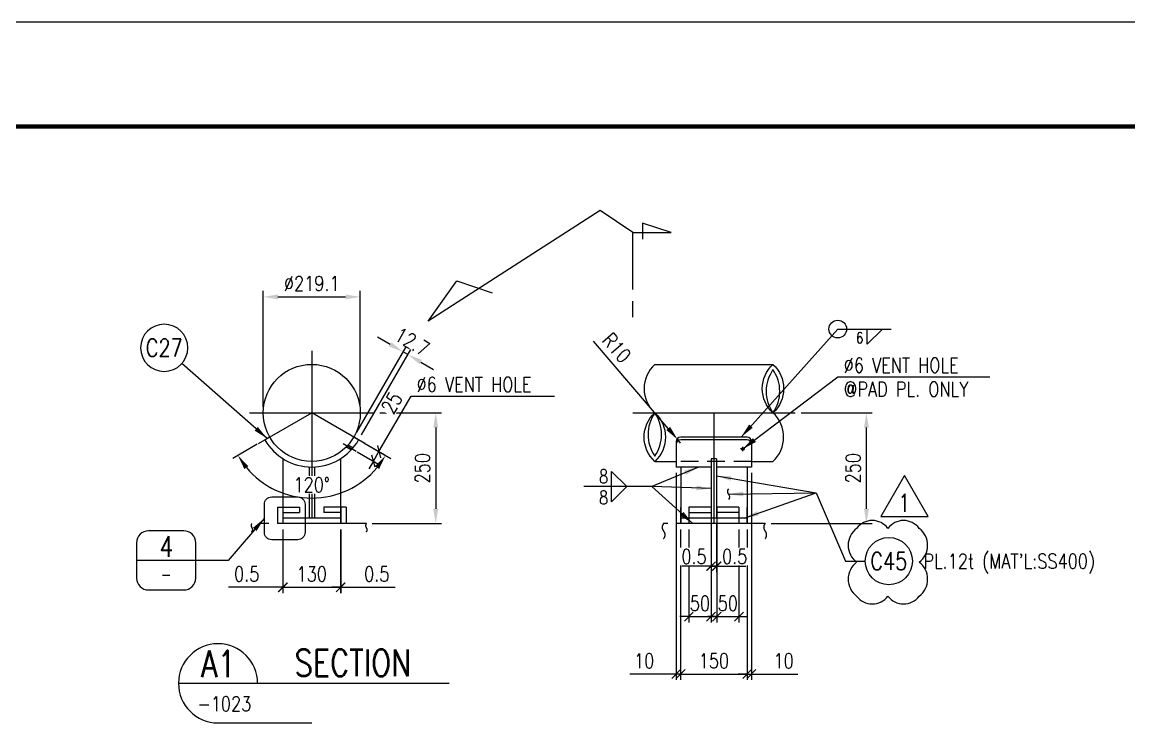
# Model space of a CAD drawing. Header units: millimetres. Extents: x 0 to 91981, y -132907 to 77676.
# Drawn here: x 65192 to 72686, y 19046 to 23794 of the extents above; entities that cross this region are included whole.
import ezdxf
from ezdxf.enums import TextEntityAlignment as Align

# ---------------------------------------------------------------- set-up
doc = ezdxf.new("R2010")
doc.units = ezdxf.units.MM
doc.header["$LTSCALE"] = 60
for name, pattern in [('JNK-CENTER', [34, 30, -1.5, 1, -1.5]), ('JNK-HIDDEN', [3, 2, -1]), ('JNK-PHANTOM', [15, 10, -1, 1, -1, 1, -1])]:
    doc.linetypes.add(name, pattern=pattern)
for name, color, linetype in [('CEN-R', 1, 'JNK-CENTER'), ('CON-C', 4, 'Continuous'), ('CON-G', 3, 'Continuous'), ('CON-W', 7, 'Continuous'), ('CON-Y', 2, 'Continuous'), ('Dim-W', 7, 'Continuous'), ('HID-Y', 2, 'JNK-HIDDEN'), ('PHA-M', 6, 'JNK-PHANTOM'), ('rev-1', 2, 'Continuous'), ('rev-2', 2, 'Continuous'), ('TXT-C', 4, 'Continuous'), ('TXT-Y', 2, 'Continuous')]:
    doc.layers.add(name, color=color, linetype=linetype)
doc.layers.add('CONT-G', color=3, linetype='Continuous', lineweight=25)
doc.styles.add('DESCRIPTION', font='SIMPLEX', dxfattribs={"width": 0.85})
doc.styles.add('SIMPLEX', font='simplex.shx', dxfattribs={"width": 0.8})
doc.dimstyles.new('DIM40', dxfattribs={"dimscale": 40, "dimtxt": 2.5, "dimasz": 2.5, "dimexe": 1, "dimexo": 1, "dimgap": 1, "dimtad": 1, "dimdec": 1, "dimdsep": 46, "dimtxsty": 'SIMPLEX', "dimcen": 0, "dimclrd": 256, "dimclre": 256, "dimclrt": 2, "dimadec": 1, "dimazin": 2, "dimtfac": 1, "dimtdec": 1, "dimtix": 1, "dimtmove": 2, "dimatfit": 2, "dimfxl": 1, "dimarcsym": 1})
doc.dimstyles.new('DIM40X3', dxfattribs={"dimscale": 40, "dimtxt": 2.5, "dimasz": 2.5, "dimexe": 1, "dimexo": 1, "dimgap": 1, "dimtad": 1, "dimdec": 1, "dimlfac": 0.333333, "dimdsep": 46, "dimtxsty": 'SIMPLEX', "dimcen": 0, "dimclrd": 256, "dimclre": 256, "dimclrt": 2, "dimadec": 1, "dimazin": 2, "dimtfac": 1, "dimtdec": 1, "dimtix": 1, "dimtmove": 2, "dimatfit": 2, "dimfxl": 1, "dimarcsym": 1})

# ---------------------------------------------------------------- blocks, each defined once
blk = doc.blocks.new('TITLE')
at = {"color": 7}
blk.add_line((841, 594.85), (0, 594.85), dxfattribs=at)
at = {"color": 7, "const_width": 0.707}
blk.add_lwpolyline([(823.32, 577.17), (27.94, 577.17)], dxfattribs=at)
blk = doc.blocks.new('weld-sy1')
blk.add_lwpolyline([(0, 2.56), (2.56, 0), (0, -2.56)], close=True)
at = {"style": 'DESCRIPTION', "width": 0.8}
for p in [(-0.563, 0.592), (-0.563, -2.992)]:
    blk.add_attdef('4', text='', height=2.2, dxfattribs=at).set_placement(p, align=Align.RIGHT)
for p in [(3.018, 0.57), (3.018, -2.87)]:
    blk.add_attdef('50-150', p, '', height=2.2, dxfattribs=at)
blk = doc.blocks.new('piec-tag')
at = {"layer": 'CON-Y'}
blk.add_circle((0, 0), 4, dxfattribs=at)
at = {"layer": 'CON-G', "style": 'SIMPLEX', "width": 0.8}
blk.add_attdef('P.N', text='', height=3, dxfattribs=at).set_placement((0, 0), align=Align.MIDDLE)
at = {"layer": 'CON-G', "style": 'SIMPLEX', "width": 0.8, "flags": 1}
blk.add_attdef('BOM', (4.48, -3.74), '', height=2.5, dxfattribs=at)
blk = doc.blocks.new('*D413')
at = {"layer": 'CON-W', "lineweight": -2, "transparency": 16777216}
for p, q in [((69567, 21041.2), (69061.1, 21632.7)), ((69651.5, 20942.4), (69632, 20965.2))]:
    blk.add_line(p, q, dxfattribs=at)
at = {"layer": 'CON-W', "transparency": 16777216}
blk.add_solid([(69579.7, 21052.1), (69554.4, 21030.4), (69632, 20965.2)], dxfattribs=at)
at = {"layer": 'DEFPOINTS', "color": 0, "transparency": 16777216}
for p in [(69632, 20965.2), (69651.5, 20942.4)]:
    blk.add_point(p, dxfattribs=at)
at = {"layer": 'CON-W', "color": 2, "transparency": 16777216, "insert": (69218.6, 21587), "char_height": 100, "attachment_point": 5, "rotation": 310.54405, "style": 'SIMPLEX'}
blk.add_mtext('R10', dxfattribs=at)
blk = doc.blocks.new('weld-sy2')
blk.add_lwpolyline([(2.56, 0), (0, -2.56), (0, 0)])
at = {"style": 'SIMPLEX', "width": 0.8}
blk.add_attdef('4', text='', height=2.2, dxfattribs=at).set_placement((-0.6504, -2.992), align=Align.RIGHT)
blk = doc.blocks.new('_Oblique')
at = {"color": 0, "linetype": 'ByBlock', "lineweight": -2}
blk.add_line((-0.5, -0.5), (0.5, 0.5), dxfattribs=at)
blk = doc.blocks.new('*D414')
at = {"layer": 'CON-W', "lineweight": -2, "transparency": 16777216}
for p, q in [((69621.5, 20739.8), (69621.5, 19337)), ((69651.5, 19956.6), (69651.5, 19337)), ((69621.5, 19377), (69307.3, 19377)), ((69651.5, 19377), (69621.5, 19377)), ((69651.5, 19377), (69711.5, 19377))]:
    blk.add_line(p, q, dxfattribs=at)
at = {"layer": 'DEFPOINTS', "color": 0, "transparency": 16777216}
for p in [(69621.5, 20779.8), (69651.5, 19996.6), (69651.5, 19377)]:
    blk.add_point(p, dxfattribs=at)
at = {"layer": 'CON-W', "lineweight": -2, "transparency": 16777216, "xscale": 60, "yscale": 60, "zscale": 60}
blk.add_blockref('_Oblique', (69621.5, 19377), dxfattribs=at)
at = {"layer": 'CON-W', "lineweight": -2, "transparency": 16777216, "xscale": 60, "yscale": 60, "zscale": 60, "rotation": 180}
blk.add_blockref('_Oblique', (69651.5, 19377), dxfattribs=at)
at = {"layer": 'CON-W', "color": 2, "transparency": 16777216, "insert": (69404.4, 19467), "char_height": 100, "attachment_point": 5, "style": 'SIMPLEX'}
blk.add_mtext('10', dxfattribs=at)
blk = doc.blocks.new('*D415')
at = {"layer": 'CON-W', "lineweight": -2, "transparency": 16777216}
for p, q in [((70131.5, 20739.8), (70131.5, 19337)), ((70101.5, 19956.6), (70101.5, 19337)), ((70101.5, 19377), (70041.5, 19377)), ((70101.5, 19377), (70131.5, 19377)), ((70131.5, 19377), (70445.8, 19377))]:
    blk.add_line(p, q, dxfattribs=at)
at = {"layer": 'DEFPOINTS', "color": 0, "transparency": 16777216}
for p in [(70131.5, 20779.8), (70101.5, 19996.6), (70101.5, 19377)]:
    blk.add_point(p, dxfattribs=at)
at = {"layer": 'CON-W', "lineweight": -2, "transparency": 16777216, "xscale": 60, "yscale": 60, "zscale": 60}
blk.add_blockref('_Oblique', (70101.5, 19377), dxfattribs=at)
at = {"layer": 'CON-W', "lineweight": -2, "transparency": 16777216, "xscale": 60, "yscale": 60, "zscale": 60, "rotation": 180}
blk.add_blockref('_Oblique', (70131.5, 19377), dxfattribs=at)
at = {"layer": 'CON-W', "color": 2, "transparency": 16777216, "insert": (70348.7, 19467), "char_height": 100, "attachment_point": 5, "style": 'SIMPLEX'}
blk.add_mtext('10', dxfattribs=at)
blk = doc.blocks.new('*D416')
at = {"layer": 'CON-W', "lineweight": -2, "transparency": 16777216}
for p, q in [((69651.5, 20356.6), (69651.5, 19337)), ((70101.5, 20356.6), (70101.5, 19337)), ((69651.5, 19377), (70101.5, 19377))]:
    blk.add_line(p, q, dxfattribs=at)
at = {"layer": 'DEFPOINTS', "color": 0, "transparency": 16777216}
for p in [(69651.5, 20396.6), (70101.5, 20396.6), (70101.5, 19377)]:
    blk.add_point(p, dxfattribs=at)
at = {"layer": 'CON-W', "lineweight": -2, "transparency": 16777216, "xscale": 60, "yscale": 60, "zscale": 60, "rotation": 180}
blk.add_blockref('_Oblique', (69651.5, 19377), dxfattribs=at)
at = {"layer": 'CON-W', "lineweight": -2, "transparency": 16777216, "xscale": 60, "yscale": 60, "zscale": 60}
blk.add_blockref('_Oblique', (70101.5, 19377), dxfattribs=at)
at = {"layer": 'CON-W', "color": 2, "transparency": 16777216, "insert": (69876.5, 19467), "char_height": 100, "attachment_point": 5, "style": 'SIMPLEX'}
blk.add_mtext('150', dxfattribs=at)
blk = doc.blocks.new('*D540')
at = {"lineweight": -2, "transparency": 16777216}
for p, q in [((70466.5, 21146.6), (70949.3, 21146.6)), ((70909.3, 20496.6), (70909.3, 21046.6)), ((70263.7, 20396.6), (70949.3, 20396.6))]:
    blk.add_line(p, q, dxfattribs=at)
at = {"transparency": 16777216}
for points in [[(70892.7, 21046.6), (70926, 21046.6), (70909.3, 21146.6)], [(70892.7, 20496.6), (70926, 20496.6), (70909.3, 20396.6)]]:
    blk.add_solid(points, dxfattribs=at)
at = {"layer": 'DEFPOINTS', "color": 0, "transparency": 16777216}
for p in [(70426.5, 21146.6), (70909.3, 21146.6), (70223.7, 20396.6)]:
    blk.add_point(p, dxfattribs=at)
at = {"color": 2, "transparency": 16777216, "insert": (70819.3, 20771.6), "char_height": 100, "attachment_point": 5, "rotation": 90, "style": 'SIMPLEX'}
blk.add_mtext('250', dxfattribs=at)
blk = doc.blocks.new('*D417')
at = {"layer": 'CON-W', "lineweight": -2, "transparency": 16777216}
for p, q in [((66958.4, 20356.6), (66958.4, 19924.9)), ((67348.4, 20356.6), (67348.4, 19924.9)), ((66958.4, 19964.9), (67348.4, 19964.9))]:
    blk.add_line(p, q, dxfattribs=at)
at = {"layer": 'DEFPOINTS', "color": 0, "transparency": 16777216}
for p in [(66958.4, 20396.6), (67348.4, 20396.6), (67348.4, 19964.9)]:
    blk.add_point(p, dxfattribs=at)
at = {"layer": 'CON-W', "lineweight": -2, "transparency": 16777216, "xscale": 60, "yscale": 60, "zscale": 60, "rotation": 180}
blk.add_blockref('_Oblique', (66958.4, 19964.9), dxfattribs=at)
at = {"layer": 'CON-W', "lineweight": -2, "transparency": 16777216, "xscale": 60, "yscale": 60, "zscale": 60}
blk.add_blockref('_Oblique', (67348.4, 19964.9), dxfattribs=at)
at = {"layer": 'CON-W', "color": 2, "transparency": 16777216, "insert": (67153.4, 20054.9), "char_height": 100, "attachment_point": 5, "style": 'SIMPLEX'}
blk.add_mtext('130', dxfattribs=at)
blk = doc.blocks.new('*D418')
at = {"layer": 'CON-W', "lineweight": -2, "transparency": 16777216}
for p, q in [((66956.9, 20356.6), (66956.9, 19924.9)), ((66958.4, 20356.6), (66958.4, 19924.9)), ((66956.9, 19964.9), (66589.3, 19964.9)), ((66958.4, 19964.9), (66956.9, 19964.9)), ((66958.4, 19964.9), (67018.4, 19964.9))]:
    blk.add_line(p, q, dxfattribs=at)
at = {"layer": 'DEFPOINTS', "color": 0, "transparency": 16777216}
for p in [(66956.9, 20396.6), (66958.4, 20396.6), (66958.4, 19964.9)]:
    blk.add_point(p, dxfattribs=at)
at = {"layer": 'CON-W', "lineweight": -2, "transparency": 16777216, "xscale": 60, "yscale": 60, "zscale": 60}
blk.add_blockref('_Oblique', (66956.9, 19964.9), dxfattribs=at)
at = {"layer": 'CON-W', "lineweight": -2, "transparency": 16777216, "xscale": 60, "yscale": 60, "zscale": 60, "rotation": 180}
blk.add_blockref('_Oblique', (66958.4, 19964.9), dxfattribs=at)
at = {"layer": 'CON-W', "color": 2, "transparency": 16777216, "insert": (66713.1, 20054.9), "char_height": 100, "attachment_point": 5, "style": 'SIMPLEX'}
blk.add_mtext('0.5', dxfattribs=at)
blk = doc.blocks.new('*D419')
at = {"layer": 'CON-W', "lineweight": -2, "transparency": 16777216}
for p, q in [((67348.4, 20356.6), (67348.4, 19924.9)), ((67349.9, 20356.6), (67349.9, 19924.9)), ((67348.4, 19964.9), (67288.4, 19964.9)), ((67348.4, 19964.9), (67349.9, 19964.9)), ((67349.9, 19964.9), (67717.5, 19964.9))]:
    blk.add_line(p, q, dxfattribs=at)
at = {"layer": 'DEFPOINTS', "color": 0, "transparency": 16777216}
for p in [(67348.4, 20396.6), (67349.9, 20396.6), (67349.9, 19964.9)]:
    blk.add_point(p, dxfattribs=at)
at = {"layer": 'CON-W', "lineweight": -2, "transparency": 16777216, "xscale": 60, "yscale": 60, "zscale": 60}
blk.add_blockref('_Oblique', (67348.4, 19964.9), dxfattribs=at)
at = {"layer": 'CON-W', "lineweight": -2, "transparency": 16777216, "xscale": 60, "yscale": 60, "zscale": 60, "rotation": 180}
blk.add_blockref('_Oblique', (67349.9, 19964.9), dxfattribs=at)
at = {"layer": 'CON-W', "color": 2, "transparency": 16777216, "insert": (67593.7, 20054.9), "char_height": 100, "attachment_point": 5, "style": 'SIMPLEX'}
blk.add_mtext('0.5', dxfattribs=at)
blk = doc.blocks.new('*D541')
at = {"lineweight": -2, "transparency": 16777216}
for p, q in [((67614.2, 21146.6), (68033.1, 21146.6)), ((67993.1, 21046.6), (67993.1, 20496.6)), ((67563.4, 20396.6), (68033.1, 20396.6))]:
    blk.add_line(p, q, dxfattribs=at)
at = {"transparency": 16777216}
for points in [[(67976.4, 21046.6), (68009.8, 21046.6), (67993.1, 21146.6)], [(67976.4, 20496.6), (68009.8, 20496.6), (67993.1, 20396.6)]]:
    blk.add_solid(points, dxfattribs=at)
at = {"layer": 'DEFPOINTS', "color": 0, "transparency": 16777216}
for p in [(67574.2, 21146.6), (67523.4, 20396.6), (67993.1, 20396.6)]:
    blk.add_point(p, dxfattribs=at)
at = {"color": 2, "transparency": 16777216, "insert": (67903.1, 20771.6), "char_height": 100, "attachment_point": 5, "rotation": 90, "style": 'SIMPLEX'}
blk.add_mtext('250', dxfattribs=at)
blk = doc.blocks.new('*D420')
at = {"lineweight": -2, "transparency": 16777216}
for p, q in [((67685.2, 21610.3), (67598.6, 21660.3)), ((67458, 21016.9), (67791.8, 21594.9)), ((67491, 20997.9), (67824.8, 21575.9)), ((67804.8, 21541.3), (67771.8, 21560.3)), ((67891.4, 21491.3), (67978, 21441.3))]:
    blk.add_line(p, q, dxfattribs=at)
at = {"transparency": 16777216}
for points in [[(67693.5, 21624.7), (67676.8, 21595.9), (67771.8, 21560.3)], [(67899.7, 21505.7), (67883, 21476.8), (67804.8, 21541.3)]]:
    blk.add_solid(points, dxfattribs=at)
at = {"layer": 'DEFPOINTS', "color": 0, "transparency": 16777216}
for p in [(67771.8, 21560.3), (67438, 20982.3), (67471, 20963.2)]:
    blk.add_point(p, dxfattribs=at)
at = {"color": 2, "transparency": 16777216, "insert": (67833.3, 21628.7), "char_height": 100, "attachment_point": 5, "rotation": 330, "style": 'SIMPLEX'}
blk.add_mtext('12.7', dxfattribs=at)
blk = doc.blocks.new('*D421')
at = {"lineweight": -2, "transparency": 16777216}
for p, q in [((66824.8, 21186.6), (66824.8, 21972.5)), ((67482.1, 21186.6), (67482.1, 21972.5)), ((66924.8, 21932.5), (67382.1, 21932.5))]:
    blk.add_line(p, q, dxfattribs=at)
at = {"transparency": 16777216}
for points in [[(66924.8, 21949.2), (66924.8, 21915.9), (66824.8, 21932.5)], [(67382.1, 21949.2), (67382.1, 21915.9), (67482.1, 21932.5)]]:
    blk.add_solid(points, dxfattribs=at)
at = {"layer": 'DEFPOINTS', "color": 0, "transparency": 16777216}
for p in [(67482.1, 21932.5), (66824.8, 21146.6), (67482.1, 21146.6)]:
    blk.add_point(p, dxfattribs=at)
at = {"color": 2, "transparency": 16777216, "insert": (67153.4, 22022.5), "char_height": 100, "attachment_point": 5, "style": 'SIMPLEX'}
blk.add_mtext('%%C219.1', dxfattribs=at)
blk = doc.blocks.new('*D422')
at = {"layer": 'CON-W', "lineweight": -2, "transparency": 16777216}
for p, q in [((66785, 20933.9), (66618.8, 20837.9)), ((67505.7, 20943.2), (67688, 20837.9))]:
    blk.add_line(p, q, dxfattribs=at)
blk.add_arc((67153.4, 21146.6), 577.3, 219.9366, 320.0634, dxfattribs=at)
at = {"layer": 'CON-W', "transparency": 16777216}
for points in [[(66697.1, 20766.4), (66724.4, 20785.5), (66653.4, 20857.9)], [(67582.4, 20785.5), (67609.7, 20766.4), (67653.4, 20857.9)]]:
    blk.add_solid(points, dxfattribs=at)
at = {"layer": 'DEFPOINTS', "color": 0, "transparency": 16777216}
for p in [(67153.4, 21146.6), (67153.4, 21146.6), (66819.7, 20953.9), (67471, 20963.2), (66955.9, 20604.1)]:
    blk.add_point(p, dxfattribs=at)
at = {"layer": 'CON-W', "color": 2, "transparency": 16777216, "insert": (67153.4, 20659.3), "char_height": 100, "attachment_point": 5, "style": 'SIMPLEX', "bg_fill": 3, "box_fill_scale": 1.1, "bg_fill_color": 256, "bg_fill_true_color": 13158600, "bg_fill_transparency": 0}
blk.add_mtext('120°', dxfattribs=at)
blk = doc.blocks.new('*D423')
at = {"layer": 'DEFPOINTS', "color": 0, "transparency": 16777216}
for p in [(67471, 20963.2), (67426.8, 20902.1), (67571.1, 20818.8)]:
    blk.add_point(p, dxfattribs=at)
at = {"layer": 'Dim-W', "lineweight": -2, "transparency": 16777216}
for p, q in [((67608.6, 20883.8), (67825.7, 21259.9)), ((67505.7, 20943.2), (67643.2, 20863.8)), ((67461.5, 20882.1), (67605.7, 20798.8)), ((67571.1, 20818.8), (67608.6, 20883.8)), ((67571.1, 20818.8), (67541.1, 20766.9))]:
    blk.add_line(p, q, dxfattribs=at)
at = {"layer": 'Dim-W', "lineweight": -2, "transparency": 16777216, "xscale": 60, "yscale": 60, "zscale": 60}
for p, rotation in [((67608.6, 20883.8), 240.0000000000319), ((67571.1, 20818.8), 60.0000000000319)]:
    blk.add_blockref('_Oblique', p, dxfattribs=dict(at, rotation=rotation))
at = {"layer": 'Dim-W', "color": 2, "transparency": 16777216, "insert": (67695.4, 21214.2), "char_height": 100, "attachment_point": 5, "rotation": 60, "style": 'SIMPLEX', "bg_fill": 3, "box_fill_scale": 1.1, "bg_fill_color": 256, "bg_fill_true_color": 13158600, "bg_fill_transparency": 0}
blk.add_mtext('25', dxfattribs=at)
blk = doc.blocks.new('pipesece')
at = {"layer": 'CON-W'}
blk.add_lwpolyline([(0.5, 0, 0.44), (0, 0, -0.44), (-0.5, 0, -0.44), (0, 0)], format="xyb", dxfattribs=at)
blk.add_lwpolyline([(-0.446, 0, 0.31383), (0, 0, 0.31383)], format="xyb", close=True, dxfattribs=at)
blk = doc.blocks.new('SECMARK2')
at = {"layer": 'CON-C'}
blk.add_line((0, 0), (-2.72, 0), dxfattribs=at)
blk.add_lwpolyline([(-4.67, 0), (-14.32, 0), (-14.32, 6.51), (-15.93, 1.64), (-13.23, 1.64)], dxfattribs=at)
at = {"layer": 'CON-C', "style": 'SIMPLEX', "width": 0.8}
blk.add_attdef('TAG', (-12.98, 1.18), '', height=3.5, dxfattribs=at)
blk = doc.blocks.new('SECTITLE')
at = {"layer": 'CON-G'}
for p, q in [((-1.7, 0), (44.1, 0)), ((5, -6.7), (20.86, -6.7))]:
    blk.add_line(p, q, dxfattribs=at)
blk.add_arc((5, 0), 6.7, 0, 270, dxfattribs=at)
at = {"layer": 'CON-C', "style": 'SIMPLEX', "width": 0.8}
for tag, p in [('ELEVATION', (27.83, 1.22)), ('A', (5.06, 1.04))]:
    blk.add_attdef(tag, text='', height=4.5, dxfattribs=at).set_placement(p, align=Align.CENTER)
at = {"layer": 'CON-Y', "style": 'SIMPLEX', "width": 0.8}
blk.add_attdef('SCALE', text='', height=2.5, dxfattribs=at).set_placement((44.9, -3.72), align=Align.RIGHT)
blk.add_attdef('H0000-0000', (1.54, -4.72), '', height=2.5, dxfattribs=at)
blk = doc.blocks.new('det-tag')
at = {"layer": 'CON-Y'}
blk.add_line((5, 0), (-5, 0), dxfattribs=at)
blk.add_lwpolyline([(-3, -5), (3, -5, 0.414214), (5, -3), (5, 3, 0.414214), (3, 5), (-3, 5, 0.414214), (-5, 3), (-5, -3, 0.414214)], format="xyb", close=True, dxfattribs=at)
at = {"layer": 'CON-G', "style": 'SIMPLEX', "width": 0.8}
blk.add_attdef('TAG', text='', height=3.5, dxfattribs=at).set_placement((0.02, 0.58), align=Align.CENTER)
at = {"layer": 'CON-Y', "style": 'SIMPLEX', "width": 0.8}
blk.add_attdef('-8888', text='', height=2, dxfattribs=at).set_placement((0, -3.34), align=Align.CENTER)
blk = doc.blocks.new('*D577')
at = {"layer": 'CON-W', "lineweight": -2, "transparency": 16777216}
for p, q in [((69707, 20356.6), (69707, 19725.9)), ((69857, 20356.6), (69857, 19725.9)), ((69707, 19765.9), (69647, 19765.9)), ((69707, 19765.9), (69857, 19765.9)), ((69857, 19765.9), (69917, 19765.9))]:
    blk.add_line(p, q, dxfattribs=at)
at = {"layer": 'DEFPOINTS', "color": 0, "transparency": 16777216}
for p in [(69707, 20396.6), (69857, 20396.6), (69857, 19765.9)]:
    blk.add_point(p, dxfattribs=at)
at = {"layer": 'CON-W', "lineweight": -2, "transparency": 16777216, "xscale": 60, "yscale": 60, "zscale": 60}
blk.add_blockref('_Oblique', (69707, 19765.9), dxfattribs=at)
at = {"layer": 'CON-W', "lineweight": -2, "transparency": 16777216, "xscale": 60, "yscale": 60, "zscale": 60, "rotation": 180}
blk.add_blockref('_Oblique', (69857, 19765.9), dxfattribs=at)
at = {"layer": 'CON-W', "color": 2, "transparency": 16777216, "insert": (69782, 19855.9), "char_height": 100, "attachment_point": 5, "style": 'SIMPLEX'}
blk.add_mtext('50', dxfattribs=at)
blk = doc.blocks.new('*D500')
at = {"layer": 'CON-W', "lineweight": -2, "transparency": 16777216}
for p, q in [((69896, 20356.6), (69896, 19725.9)), ((70046, 20356.6), (70046, 19725.9)), ((69896, 19765.9), (69836, 19765.9)), ((69896, 19765.9), (70046, 19765.9)), ((70046, 19765.9), (70106, 19765.9))]:
    blk.add_line(p, q, dxfattribs=at)
at = {"layer": 'DEFPOINTS', "color": 0, "transparency": 16777216}
for p in [(69896, 20396.6), (70046, 20396.6), (70046, 19765.9)]:
    blk.add_point(p, dxfattribs=at)
at = {"layer": 'CON-W', "lineweight": -2, "transparency": 16777216, "xscale": 60, "yscale": 60, "zscale": 60}
blk.add_blockref('_Oblique', (69896, 19765.9), dxfattribs=at)
at = {"layer": 'CON-W', "lineweight": -2, "transparency": 16777216, "xscale": 60, "yscale": 60, "zscale": 60, "rotation": 180}
blk.add_blockref('_Oblique', (70046, 19765.9), dxfattribs=at)
at = {"layer": 'CON-W', "color": 2, "transparency": 16777216, "insert": (69971, 19855.9), "char_height": 100, "attachment_point": 5, "style": 'SIMPLEX'}
blk.add_mtext('50', dxfattribs=at)
blk = doc.blocks.new('*D501')
at = {"layer": 'CON-W', "lineweight": -2, "transparency": 16777216}
for p, q in [((69857, 20392.6), (69857, 20068.1)), ((69858.5, 20392.6), (69858.5, 20068.1)), ((69857, 20108.1), (69797, 20108.1)), ((69858.5, 20108.1), (69918.5, 20108.1))]:
    blk.add_line(p, q, dxfattribs=at)
at = {"layer": 'DEFPOINTS', "color": 0, "transparency": 16777216}
for p in [(69857, 20432.6), (69858.5, 20432.6)]:
    blk.add_point(p, dxfattribs=at)
at = {"layer": 'CON-W', "color": 2, "transparency": 16777216, "insert": (69742, 20172.8), "char_height": 100, "attachment_point": 5, "style": 'SIMPLEX', "bg_fill": 3, "box_fill_scale": 1.1, "bg_fill_color": 256, "bg_fill_true_color": 13158600, "bg_fill_transparency": 0}
blk.add_mtext('0.5', dxfattribs=at)
at = {"layer": 'CON-W', "lineweight": -2, "transparency": 16777216}
blk.add_line((69857, 20108.1), (69858.5, 20108.1), dxfattribs=at)
at = {"layer": 'DEFPOINTS', "color": 0, "transparency": 16777216}
blk.add_point((69858.5, 20108.1), dxfattribs=at)
at = {"layer": 'CON-W', "lineweight": -2, "transparency": 16777216, "xscale": 60, "yscale": 60, "zscale": 60}
blk.add_blockref('_Oblique', (69857, 20108.1), dxfattribs=at)
at = {"layer": 'CON-W', "lineweight": -2, "transparency": 16777216, "xscale": 60, "yscale": 60, "zscale": 60, "rotation": 180}
blk.add_blockref('_Oblique', (69858.5, 20108.1), dxfattribs=at)
blk = doc.blocks.new('*D502')
at = {"layer": 'CON-W', "lineweight": -2, "transparency": 16777216}
for p, q in [((69894.5, 20392.6), (69894.5, 20068.1)), ((69896, 20392.6), (69896, 20068.1)), ((69894.5, 20108.1), (69834.5, 20108.1)), ((69896, 20108.1), (69956, 20108.1))]:
    blk.add_line(p, q, dxfattribs=at)
at = {"layer": 'DEFPOINTS', "color": 0, "transparency": 16777216}
for p in [(69894.5, 20432.6), (69896, 20432.6)]:
    blk.add_point(p, dxfattribs=at)
at = {"layer": 'CON-W', "color": 2, "transparency": 16777216, "insert": (70017.2, 20174.1), "char_height": 100, "attachment_point": 5, "style": 'SIMPLEX', "bg_fill": 3, "box_fill_scale": 1.1, "bg_fill_color": 256, "bg_fill_true_color": 13158600, "bg_fill_transparency": 0}
blk.add_mtext('0.5', dxfattribs=at)
at = {"layer": 'CON-W', "lineweight": -2, "transparency": 16777216}
blk.add_line((69894.5, 20108.1), (69896, 20108.1), dxfattribs=at)
at = {"layer": 'DEFPOINTS', "color": 0, "transparency": 16777216}
blk.add_point((69896, 20108.1), dxfattribs=at)
at = {"layer": 'CON-W', "lineweight": -2, "transparency": 16777216, "xscale": 60, "yscale": 60, "zscale": 60}
blk.add_blockref('_Oblique', (69894.5, 20108.1), dxfattribs=at)
at = {"layer": 'CON-W', "lineweight": -2, "transparency": 16777216, "xscale": 60, "yscale": 60, "zscale": 60, "rotation": 180}
blk.add_blockref('_Oblique', (69896, 20108.1), dxfattribs=at)
blk = doc.blocks.new('revmark')
at = {"layer": 'rev-2'}
blk.add_lwpolyline([(0, 0), (-4, -6.93), (4, -6.93)], close=True, dxfattribs=at)
at = {"layer": 'rev-2', "style": 'SIMPLEX', "width": 0.8}
blk.add_attdef('REVMARK', text='', height=3, dxfattribs=at).set_placement((0, -4.62), align=Align.MIDDLE_CENTER)

msp = doc.modelspace()

# ---------------------------------------------------------------- linework, layer by layer
at = {"layer": 'CEN-R'}
for p, q in [((67153.40729, 21567.34296), (67153.40729, 20432.59296)), ((66732.65729, 21146.59296), (67574.15729, 21146.59296)), ((66793.69498, 20938.91296), (67153.40729, 21146.59296)), ((67513.1196, 20938.91296), (67153.40729, 21146.59296)), ((69326.54769, 21146.59296), (70426.54769, 21146.59296)), ((69876.54769, 21146.59296), (69876.54769, 20396.59296)), ((70071.54769, 20887.19386), (70071.54769, 20917.08886)), ((70086.49519, 20902.14136), (70056.60019, 20902.14136))]:
    msp.add_line(p, q, dxfattribs=at)
at = {"layer": 'CEN-R', "ltscale": 0.1}
msp.add_line((67454.79849, 20885.98213), (67367.03547, 20936.65213), dxfattribs=at)
at = {"layer": 'CEN-R'}
for points in [[(66748.09121, 20398.00068, 0.4), (66748.09121, 20369.6498, -0.4), (66748.09121, 20341.29892, -0.4)], [(67523.42262, 20396.59296, 0.4), (67523.42262, 20368.24208, -0.4), (67523.42262, 20339.8912, -0.4)], [(69536.38226, 20396.59296, 0.4), (69536.38226, 20345.85085, -0.4), (69536.38226, 20295.10874, -0.4)], [(70223.67169, 20396.59296, 0.4), (70223.67169, 20345.85085, -0.4), (70223.67169, 20295.10874, -0.4)]]:
    msp.add_lwpolyline(points, format="xyb", dxfattribs=at)
at = {"layer": 'CON-C'}
msp.add_lwpolyline([(69326.54769, 22367.74417), (69106.60484, 22518.17245), (67942.72859, 21767.98561), (68134.84648, 22040.36962), (68376.11064, 21959.99401)], dxfattribs=at)
at = {"layer": 'CON-G'}
for p, q in [((69476.54769, 21475.24296), (70276.54769, 21475.24296)), ((69621.54769, 20952.26796), (69621.54769, 20779.84296)), ((70101.54769, 20982.26796), (69651.54769, 20982.26796)), ((70101.54769, 20963.21796), (69651.54769, 20963.21796)), ((70131.54769, 20952.26796), (70131.54769, 20779.84296)), ((69858.54769, 20835.97975), (69858.54769, 20432.59296)), ((69894.54769, 20835.97975), (69858.54769, 20835.97975)), ((69894.54769, 20835.97975), (69894.54769, 20432.59296)), ((69476.54769, 20817.94296), (69621.54769, 20817.94296)), ((69858.54769, 20779.84296), (69621.54769, 20779.84296)), ((69651.54769, 20779.84296), (69651.54769, 20396.59296)), ((70131.54769, 20779.84296), (69894.54769, 20779.84296)), ((70101.54769, 20779.84296), (70101.54769, 20396.59296)), ((70131.54769, 20817.94296), (70276.54769, 20817.94296)), ((69651.54769, 20396.59296), (69651.54769, 20506.09296)), ((70101.54769, 20396.59296), (70101.54769, 20506.09296)), ((70101.54769, 20432.59296), (69651.54769, 20432.59296))]:
    msp.add_line(p, q, dxfattribs=at)
msp.add_circle((70071.54769, 20902.14136), 9, dxfattribs=at)
for centre, start, end in [((69651.54769, 20952.26796), 90, 180), ((69651.54769, 20933.21796), 90, 180), ((70101.54769, 20952.26796), 0, 90), ((70101.54769, 20933.21796), 0, 90)]:
    msp.add_arc(centre, 30, start, end, dxfattribs=at)
at = {"layer": 'CON-W'}
for p, q in [((67825.73296, 21259.8955), (68796.67251, 21259.8955)), ((69802.64769, 20108.09768), (69659.55184, 20108.09768)), ((69953.44769, 20108.09768), (70093.84753, 20108.09768)), ((70766.9815, 20142.22557), (70901.15568, 20142.22557))]:
    msp.add_line(p, q, dxfattribs=at)
msp.add_lwpolyline([(69974.9226, 20631.76588, 0.4), (69974.9226, 20595.37052, -0.4), (69974.9226, 20558.97516, -0.4)], format="xyb", dxfattribs=at)
msp.add_circle((70715.27961, 21714.61813), 60, dxfattribs=at)
at = {"layer": 'CONT-G'}
for p, q in [((67420.57904, 20895.34643), (67386.57291, 20914.97988)), ((67432.83676, 20909.05404), (67399.22823, 20928.45794)), ((66958.40729, 20835.97975), (66958.40729, 20396.59296)), ((67348.40729, 20835.97975), (67348.40729, 20396.59296)), ((67135.40729, 20780.28494), (67135.40729, 20432.59296)), ((67171.40729, 20780.28494), (67171.40729, 20432.59296)), ((67348.40729, 20432.59296), (66958.40729, 20432.59296))]:
    msp.add_line(p, q, dxfattribs=at)
at = {"layer": 'Dim-W', "ltscale": 0.2}
msp.add_lwpolyline([(66882.60953, 20577.16534), (67058.17035, 20577.16534, -0.4142135624), (67108.17035, 20527.16534), (67108.17035, 20337.43811, -0.4142135624), (67058.17035, 20287.43811), (66882.60953, 20287.43811, -0.4142135624), (66832.60953, 20337.43811), (66832.60953, 20527.16534, -0.4142135624)], format="xyb", close=True, dxfattribs=at)
at = {"layer": 'HID-Y'}
msp.add_line((70131.54769, 20817.94296), (69621.54769, 20817.94296), dxfattribs=at)
at = {"layer": 'PHA-M'}
for p, q in [((66920.90729, 20507.59296), (66920.90729, 20396.59296)), ((66920.90729, 20507.59296), (67070.90729, 20507.59296)), ((66956.90729, 20507.59296), (66956.90729, 20396.59296)), ((66956.90729, 20471.59296), (67070.90729, 20471.59296)), ((67070.90729, 20507.59296), (67070.90729, 20471.59296)), ((67235.90729, 20507.59296), (67235.90729, 20471.59296)), ((67385.90729, 20507.59296), (67235.90729, 20507.59296)), ((67349.90729, 20471.59296), (67235.90729, 20471.59296)), ((67349.90729, 20507.59296), (67349.90729, 20396.59296)), ((67385.90729, 20507.59296), (67385.90729, 20396.59296)), ((69651.54769, 20506.09296), (69651.54769, 20432.59296)), ((69857.04769, 20507.59296), (69707.04769, 20507.59296)), ((69707.04769, 20507.59296), (69707.04769, 20396.59296)), ((69707.04769, 20471.59296), (69857.04769, 20471.59296)), ((69857.04769, 20507.59296), (69857.04769, 20396.59296)), ((70046.04769, 20507.59296), (69896.04769, 20507.59296)), ((69896.04769, 20507.59296), (69896.04769, 20396.59296)), ((70046.04769, 20471.59296), (69896.04769, 20471.59296)), ((70046.04769, 20507.59296), (70046.04769, 20396.59296)), ((70101.54769, 20506.09296), (70101.54769, 20432.59296)), ((67523.42262, 20396.59296), (66745.65296, 20396.59296)), ((70223.67169, 20396.59296), (69536.38226, 20396.59296)), ((69651.54769, 20432.59296), (69651.54769, 20396.59296)), ((70101.54769, 20432.59296), (70101.54769, 20396.59296))]:
    msp.add_line(p, q, dxfattribs=at)
at = {"layer": 'TXT-C'}
msp.add_lwpolyline([(70843.00324, 19905.31338, 0.5), (71054.78102, 19905.31338, 0.5), (71266.5588, 19905.31338, 0.5), (71266.5588, 20134.80728, 0.5), (71266.5588, 20364.30117, 0.5), (71054.78102, 20364.30117, 0.5), (70843.00324, 20364.30117, 0.5), (70843.00324, 20134.80728, 0.5)], format="xyb", close=True, dxfattribs=at)

# ---------------------------------------------------------------- block references
at = {"linetype": 'ByBlock', "xscale": 40, "yscale": 40, "zscale": 40}
msp.add_blockref('TITLE', (53491.26992, 0.00021), dxfattribs=at)
at = {"layer": 'CON-W', "xscale": 40, "yscale": 40, "zscale": 40, "rotation": 270}
msp.add_blockref('SECMARK2', (69326.54769, 21795.0775), dxfattribs=at)
at = {"layer": 'CON-W'}
ref = msp.add_blockref('piec-tag', (66154.56125, 21587.50938), dxfattribs=dict(at, xscale=-40, yscale=40, zscale=40))
ref.add_attrib('P.N', 'C27', dxfattribs={"layer": 'CON-G', "height": 120, "style": 'SIMPLEX', "width": 0.8}).set_placement((66154.56125, 21587.50938), align=Align.MIDDLE)
ref = msp.add_blockref('weld-sy2', (70915.27961, 21714.61813), dxfattribs=dict(at, xscale=40, yscale=40, zscale=40))
ref.add_attrib('4', '6', dxfattribs={"layer": '0', "height": 73.6, "style": 'SIMPLEX', "width": 0.8}).set_placement((70889.26361, 21618.23413), align=Align.RIGHT)
ref = msp.add_blockref('weld-sy1', (69183.94952, 20646.96337), dxfattribs=dict(at, xscale=40, yscale=40, zscale=40))
ref.add_attrib('4', '8', dxfattribs={"layer": '0', "height": 92, "style": 'SIMPLEX', "width": 0.8}).set_placement((69161.42952, 20670.64337), align=Align.RIGHT)
ref.add_attrib('4', '8', dxfattribs={"layer": '0', "height": 92, "style": 'SIMPLEX', "width": 0.8}).set_placement((69161.42952, 20527.28337), align=Align.RIGHT)
at = {"layer": 'CON-W', "xscale": 40, "yscale": 40, "zscale": 40}
msp.add_blockref('piec-tag', (71061.15568, 20142.22557), dxfattribs=at).add_auto_attribs({'P.N': 'C45'})
at = {"layer": 'Dim-W', "xscale": 657.2999999999593, "yscale": 657.2999999999593, "zscale": 657.2999999999593}
for p, rotation in [((69476.54769, 21146.59296), 89.99999999999999), ((70276.54769, 21146.59296), 270)]:
    msp.add_blockref('pipesece', p, dxfattribs=dict(at, rotation=rotation))
at = {"layer": 'Dim-W', "xscale": 40, "yscale": 40, "zscale": 40}
for name, p, values in [('det-tag', (66167.9091, 20147.1817), {'TAG': '4', '-8888': '-'}), ('SECTITLE', (66319.00729, 19314.19836), {'H0000-0000': '-1023', 'A': 'A1', 'ELEVATION': 'SECTION'})]:
    msp.add_blockref(name, p, dxfattribs=at).add_auto_attribs(values)
at = {"layer": 'rev-1'}
ref = msp.add_blockref('revmark', (71166.41472, 20721.40638), dxfattribs=dict(at, xscale=40, yscale=40, zscale=40))
ref.add_attrib('REVMARK', '1', dxfattribs={"height": 120, "style": 'SIMPLEX', "width": 0.8}).set_placement((71166.41472, 20536.65438), align=Align.MIDDLE_CENTER)

# ---------------------------------------------------------------- texts
at = {"layer": 'TXT-Y', "style": 'SIMPLEX', "width": 0.8}
for s, p in [('%%C6 VENT HOLE', (70755.56444, 21418.92469)), ('%%C6 VENT HOLE', (67863.36185, 21289.35962)), ('@PAD PL. ONLY', (70755.56444, 21257.42062)), ("PL.12t (MAT'L:SS400)", (71294.98176, 20092.11888))]:
    msp.add_text(s, height=100, dxfattribs=at).set_placement(p)

# ---------------------------------------------------------------- dimensions: what is measured, and where the dimension line sits
dim = msp.add_linear_dim(base=(67482.05729, 21932.54715), p1=(66824.75729, 21146.59296), p2=(67482.05729, 21146.59296), text='%%C<>', dimstyle='DIM40X3')
dim.commit()
dim.dimension.update_dxf_attribs({"geometry": '*D421', "text_midpoint": (67153.40729, 22022.54715)})
dim = msp.add_aligned_dim(p1=(67471.02211, 20963.21796), p2=(67438.02654, 20982.26796), distance=-667.46226, dimstyle='DIM40X3', override={"dimdec": 2})
dim.commit()
dim.dimension.update_dxf_attribs({"geometry": '*D420', "text_midpoint": (67833.25546, 21628.72452)})
for base, p1, p2, picture, middle in [((67993.1148, 20396.59296), (67574.15729, 21146.59296), (67523.42262, 20396.59296), '*D541', (67903.1148, 20771.59296)), ((70909.34513, 21146.59296), (70223.67169, 20396.59296), (70426.54769, 21146.59296), '*D540', (70819.34513, 20771.59296))]:
    dim = msp.add_linear_dim(base=base, p1=p1, p2=p2, angle=90, dimstyle='DIM40X3')
    dim.commit()
    dim.dimension.update_dxf_attribs({"geometry": picture, "text_midpoint": middle})
at = {"layer": 'CON-W'}
dim = msp.add_radius_dim(center=(69651.54769, 20942.44843), mpoint=(69632.04671, 20965.24562), dimstyle='DIM40X3', override={"dimtmove": 0}, dxfattribs=at)
dim.commit()
dim.dimension.update_dxf_attribs({"geometry": '*D413', "text_midpoint": (69150.21927, 21528.5155), "dimtype": 164})
for base, p1, p2, picture, middle in [((69651.54769, 19377.04345), (69621.54769, 20779.84296), (69651.54769, 19996.59296), '*D414', (69404.40483, 19377.04345)), ((70101.54769, 19377.04345), (70131.54769, 20779.84296), (70101.54769, 19996.59296), '*D415', (70348.69055, 19377.04345)), ((66958.40729, 19964.86945), (66956.90729, 20396.59296), (66958.40729, 20396.59296), '*D418', (66713.09777, 19964.86945)), ((67349.90729, 19964.86945), (67348.40729, 20396.59296), (67349.90729, 20396.59296), '*D419', (67593.71681, 19964.86945))]:
    dim = msp.add_linear_dim(base=base, p1=p1, p2=p2, dimstyle='DIM40X3', override={"dimasz": 1.5, "dimblk1": 'Oblique', "dimblk2": 'Oblique', "dimsah": 1, "dimtmove": 0}, dxfattribs=at)
    dim.commit()
    dim.dimension.update_dxf_attribs({"geometry": picture, "text_midpoint": middle, "dimtype": 160})
for base, p1, p2, picture, middle in [((67348.40729, 19964.86945), (66958.40729, 20396.59296), (67348.40729, 20396.59296), '*D417', (67153.40729, 20054.86945)), ((70101.54769, 19377.04345), (69651.54769, 20396.59296), (70101.54769, 20396.59296), '*D416', (69876.54769, 19467.04345)), ((69857.04769, 19765.91303), (69707.04769, 20396.59296), (69857.04769, 20396.59296), '*D577', (69782.04769, 19855.91303)), ((70046.04769, 19765.91303), (69896.04769, 20396.59296), (70046.04769, 20396.59296), '*D500', (69971.04769, 19855.91303))]:
    dim = msp.add_linear_dim(base=base, p1=p1, p2=p2, dimstyle='DIM40X3', override={"dimasz": 1.5, "dimblk1": 'Oblique', "dimblk2": 'Oblique', "dimsah": 1, "dimtmove": 0}, dxfattribs=at)
    dim.commit()
    dim.dimension.update_dxf_attribs({"geometry": picture, "text_midpoint": middle})

# ---------------------------------------------------------------- leaders
for points in [[(70060.5702, 20982.26796), (70715.27961, 21714.61813), (71077.38713, 21714.61813)], [(70071.54769, 20902.14136), (70715.27961, 21390.16457), (71744.52535, 21390.16457)], [(69772.43451, 20779.84296), (69456.82267, 20646.96337), (68995.42868, 20646.96337)], [(69894.54769, 20719.69017), (70569.30475, 20605.26451)], [(69858.54769, 20634.20265), (69456.82267, 20646.96337)], [(69733.5006, 20396.59296), (69456.82267, 20646.96337)], [(69974.9226, 20595.37052), (70569.30475, 20605.26451)], [(70080.52181, 20432.59296), (70569.30475, 20605.26451), (70766.9815, 20142.22557)]]:
    msp.add_leader(points, dimstyle='DIM40X3', override={"dimgap": 1, "dimtad": 0}, dxfattribs=at)
at = {"layer": 'Dim-W'}
msp.add_leader([(66832.60953, 20432.30173), (66587.3535, 20147.1817), (66367.9091, 20147.1817)], dimstyle='DIM40', override={"dimgap": 1, "dimtad": 0}, dxfattribs=at)

# ---------------------------------------------------------------- next in the draw order: dimensions: what is measured, and where the dimension line sits
at = {"layer": 'CON-W'}
dim = msp.add_angular_dim_2l(base=(66955.94645, 20604.07374), line1=((67471.02211, 20963.21796), (67153.40729, 21146.59296)), line2=((66819.67574, 20953.91296), (67153.40729, 21146.59296)), dimstyle='DIM40X3', override={"dimtfill": 1}, dxfattribs=at)
dim.commit()
dim.dimension.update_dxf_attribs({"geometry": '*D422', "text_midpoint": (67153.40729, 20659.25607)})
dim = msp.add_linear_dim(base=(69858.54769, 20108.09768), p1=(69857.04769, 20432.59296), p2=(69858.54769, 20432.59296), text='0.5', dimstyle='DIM40X3', override={"dimasz": 1.5, "dimblk1": 'Oblique', "dimblk2": 'Oblique', "dimsah": 1, "dimtfill": 1}, dxfattribs=at)
dim.commit()
dim.dimension.update_dxf_attribs({"geometry": '*D501', "text_midpoint": (69742.00967, 20172.76986), "dimtype": 160})

# ---------------------------------------------------------------- next in the draw order: linework, layer by layer
at = {"layer": 'CONT-G'}
msp.add_line((66868.78804, 20982.26796), (66835.79247, 20963.21796), dxfattribs=at)

# ---------------------------------------------------------------- next in the draw order: dimensions: what is measured, and where the dimension line sits
at = {"layer": 'CON-W'}
dim = msp.add_linear_dim(base=(69896.04769, 20108.09768), p1=(69894.54769, 20432.59296), p2=(69896.04769, 20432.59296), text='0.5', dimstyle='DIM40X3', override={"dimasz": 1.5, "dimblk1": 'Oblique', "dimblk2": 'Oblique', "dimsah": 1, "dimtfill": 1}, dxfattribs=at)
dim.commit()
dim.dimension.update_dxf_attribs({"geometry": '*D502', "text_midpoint": (70017.23144, 20174.11027), "dimtype": 160})
at = {"layer": 'Dim-W'}
dim = msp.add_linear_dim(base=(67571.0901, 20818.84113), p1=(67471.02211, 20963.21796), p2=(67426.80988, 20902.14136), angle=60, dimstyle='DIM40X3', override={"dimasz": 1.5, "dimblk1": 'Oblique', "dimblk2": 'Oblique', "dimsah": 1, "dimtmove": 0, "dimtfill": 1}, dxfattribs=at)
dim.commit()
dim.dimension.update_dxf_attribs({"geometry": '*D423', "text_midpoint": (67773.352, 21169.16903), "dimtype": 160})

# ---------------------------------------------------------------- next in the draw order: leaders
msp.add_leader([(66852.29026, 20972.74296), (66274.72531, 21481.86565)], dimstyle='DIM40', override={"dimgap": 1, "dimtad": 0})

# ---------------------------------------------------------------- next in the draw order: linework, layer by layer
at = {"layer": 'CONT-G'}
msp.add_line((67438.02654, 20982.26796), (67471.02211, 20963.21796), dxfattribs=at)
msp.add_circle((67153.40729, 21146.59296), 328.65, dxfattribs=at)
msp.add_arc((67153.40729, 21146.59296), 366.75, 210, 330, dxfattribs=at)

doc.saveas('drawing.dxf')
